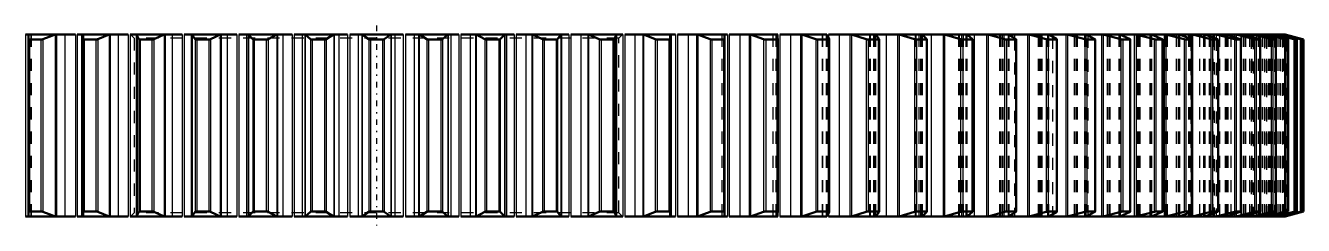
# Model space of a CAD drawing. Header units: millimetres. Extents: x -1 to 474, y -1 to 306.
# Drawn here: x 108.4 to 213.9, y -0.8 to 15.8 of the extents above; entities that cross this region are included whole.
import ezdxf

# ---------------------------------------------------------------- set-up
doc = ezdxf.new("R2010")
doc.units = ezdxf.units.MM
doc.linetypes.add('Center', pattern=[1.5, 0.45, -0.5, 0.05, -0.5])
doc.linetypes.add('Dashed', pattern=[2, 1, -1])
for name, color, linetype, lineweight in [('AM_4', 3, 'Continuous', 25), ('center', 4, 'Center', 25), ('hidden', 3, 'Dashed', 25), ('vis', 1, 'Continuous', 50)]:
    doc.layers.add(name, color=color, linetype=linetype, lineweight=lineweight)

# ---------------------------------------------------------------- blocks, each defined once
blk = doc.blocks.new('1_GEAHB1_5_100_15_A_40_b_0_in_GEAHB1_5_100_15_A_40_900')
at = {"layer": 'AM_4'}
for p, q in [((108.44, 15), (108.44, 0)), ((110.89, 15), (110.89, 0)), ((110.98, 15), (110.98, 0)), ((111.69, 15), (111.69, 0)), ((112.55, 15), (112.55, 0)), ((112.71, 15), (112.71, 0)), ((113.11, 15), (113.11, 0)), ((115.35, 15), (115.35, 0)), ((115.43, 15), (115.43, 0)), ((116.08, 15), (116.08, 0)), ((116.91, 15), (116.91, 0)), ((117.08, 15), (117.08, 0)), ((117.61, 15), (117.61, 0)), ((119.89, 15), (119.89, 0)), ((119.97, 15), (119.97, 0)), ((120.54, 15), (120.54, 0)), ((121.36, 15), (121.36, 0)), ((121.53, 15), (121.53, 0)), ((122.12, 15), (122.12, 0)), ((122.18, 15), (122.18, 0)), ((122.19, 15), (122.19, 0)), ((124.51, 15), (124.51, 0)), ((124.57, 15), (124.57, 0)), ((125.08, 15), (125.08, 0)), ((125.87, 15), (125.87, 0)), ((126.05, 15), (126.05, 0)), ((126.67, 15), (126.67, 0)), ((126.81, 15), (126.81, 0)), ((126.83, 15), (126.83, 0)), ((129.17, 15), (129.17, 0)), ((129.23, 15), (129.23, 0)), ((129.66, 15), (129.66, 0)), ((130.43, 15), (130.43, 0)), ((130.61, 15), (130.61, 0)), ((131.27, 15), (131.27, 0)), ((131.48, 15), (131.48, 0)), ((131.52, 15), (131.52, 0)), ((133.87, 15), (133.87, 0)), ((133.92, 15), (133.92, 0)), ((134.28, 15), (134.28, 0)), ((135.01, 15), (135.01, 0)), ((135.19, 15), (135.19, 0)), ((135.89, 15), (135.89, 0)), ((136.18, 15), (136.18, 0)), ((136.22, 15), (136.22, 0)), ((138.58, 15), (138.58, 0)), ((138.62, 15), (138.62, 0)), ((138.91, 15), (138.91, 0)), ((139.61, 15), (139.61, 0)), ((139.79, 15), (139.79, 0)), ((140.52, 15), (140.52, 0)), ((140.88, 15), (140.88, 0)), ((140.93, 15), (140.93, 0)), ((143.28, 15), (143.28, 0)), ((143.32, 15), (143.32, 0)), ((143.53, 15), (143.53, 0)), ((144.19, 15), (144.19, 0)), ((144.37, 15), (144.37, 0)), ((145.14, 15), (145.14, 0)), ((145.57, 15), (145.57, 0)), ((145.63, 15), (145.63, 0)), ((147.97, 15), (147.97, 0)), ((147.99, 15), (147.99, 0)), ((148.13, 15), (148.13, 0)), ((148.75, 15), (148.75, 0)), ((148.93, 15), (148.93, 0)), ((149.72, 15), (149.72, 0)), ((150.23, 15), (150.23, 0)), ((150.29, 15), (150.29, 0)), ((152.61, 15), (152.61, 0)), ((152.62, 15), (152.62, 0)), ((152.68, 15), (152.68, 0)), ((153.27, 15), (153.27, 0)), ((153.44, 15), (153.44, 0)), ((154.26, 15), (154.26, 0)), ((154.83, 15), (154.83, 0)), ((154.91, 15), (154.91, 0)), ((157.19, 15), (157.19, 0)), ((157.72, 15), (157.72, 0)), ((157.89, 15), (157.89, 0)), ((158.72, 15), (158.72, 0)), ((159.37, 15), (159.37, 0)), ((159.45, 15), (159.45, 0)), ((161.69, 15), (161.69, 0)), ((162.09, 15), (162.09, 0)), ((162.25, 15), (162.25, 0)), ((163.11, 15), (163.11, 0)), ((163.82, 15), (163.82, 0)), ((163.91, 15), (163.91, 0)), ((166.36, 15), (166.36, 0)), ((166.52, 15), (166.52, 0)), ((167.39, 15), (167.39, 0)), ((168.16, 15), (168.16, 0)), ((168.26, 15), (168.26, 0)), ((170.52, 15), (170.52, 0)), ((170.68, 15), (170.68, 0)), ((171.56, 15), (171.56, 0)), ((172.39, 15), (172.39, 0)), ((172.49, 15), (172.49, 0)), ((174.7, 15), (174.7, 14.76)), ((175.59, 15), (175.59, 0)), ((176.47, 15), (176.47, 0)), ((176.59, 15), (176.59, 0)), ((179.47, 15), (179.47, 0)), ((180.4, 15), (180.4, 0)), ((180.53, 15), (180.53, 0)), ((183.18, 15), (183.18, 0)), ((184.17, 15), (184.17, 0)), ((184.29, 15), (184.29, 0)), ((186.72, 15), (186.72, 0)), ((187.74, 15), (187.74, 0)), ((187.88, 15), (187.88, 0)), ((190.05, 15), (190.05, 14.7)), ((191.12, 15), (191.12, 0)), ((191.26, 15), (191.26, 0)), ((193.18, 15), (193.18, 14.83)), ((194.29, 15), (194.29, 0)), ((194.43, 15), (194.43, 0)), ((196.1, 15), (196.1, 14.92)), ((197.23, 15), (197.23, 0)), ((197.38, 15), (197.38, 0)), ((199.94, 15), (199.94, 0)), ((200.09, 15), (200.09, 0)), ((202.4, 15), (202.4, 0)), ((202.55, 15), (202.55, 0)), ((204.6, 15), (204.6, 14.65)), ((204.75, 15), (204.75, 0)), ((206.54, 15), (206.54, 14.72)), ((206.69, 15), (206.69, 14.66)), ((208.2, 15), (208.2, 14.78)), ((208.36, 15), (208.36, 14.73)), ((209.59, 15), (209.59, 14.84)), ((209.74, 15), (209.74, 14.79)), ((210.69, 15), (210.69, 14.89)), ((210.84, 15), (210.84, 14.84)), ((211.5, 15), (211.5, 14.94)), ((211.65, 15), (211.65, 14.89)), ((212.02, 15), (212.02, 14.98)), ((212.17, 15), (212.17, 14.94)), ((212.39, 15), (212.39, 14.98)), ((108.68, 14.62), (108.68, 0.38)), ((108.77, 14.6), (108.77, 0.4)), ((109.71, 14.6), (109.71, 0.4)), ((109.87, 14.62), (109.87, 0.38)), ((113.18, 14.62), (113.18, 0.38)), ((113.28, 14.6), (113.28, 0.4)), ((114.24, 14.6), (114.24, 0.4)), ((114.4, 14.62), (114.4, 0.38)), ((117.78, 14.62), (117.78, 0.38)), ((117.89, 14.6), (117.89, 0.4)), ((118.86, 14.6), (118.86, 0.4)), ((119.02, 14.62), (119.02, 0.38)), ((122.45, 14.62), (122.45, 0.38)), ((122.57, 14.6), (122.57, 0.4)), ((123.56, 14.6), (123.56, 0.4)), ((123.71, 14.62), (123.71, 0.38)), ((127.19, 14.62), (127.19, 0.38)), ((127.31, 14.6), (127.31, 0.4)), ((128.31, 14.6), (128.31, 0.4)), ((128.46, 14.62), (128.46, 0.38)), ((131.96, 14.62), (131.96, 0.38)), ((132.1, 14.6), (132.1, 0.4)), ((133.1, 14.6), (133.1, 0.4)), ((133.24, 14.62), (133.24, 0.38)), ((136.76, 14.62), (136.76, 0.38)), ((136.9, 14.6), (136.9, 0.4)), ((137.9, 14.6), (137.9, 0.4)), ((138.04, 14.62), (138.04, 0.38)), ((141.56, 14.62), (141.56, 0.38)), ((141.7, 14.6), (141.7, 0.4)), ((142.7, 14.6), (142.7, 0.4)), ((142.84, 14.62), (142.84, 0.38)), ((146.34, 14.62), (146.34, 0.38)), ((146.49, 14.6), (146.49, 0.4)), ((147.49, 14.6), (147.49, 0.4)), ((147.61, 14.62), (147.61, 0.38)), ((151.09, 14.62), (151.09, 0.38)), ((151.24, 14.6), (151.24, 0.4)), ((152.23, 14.6), (152.23, 0.4)), ((152.35, 14.62), (152.35, 0.38)), ((155.78, 14.62), (155.78, 0.38)), ((155.94, 14.6), (155.94, 0.4)), ((156.91, 14.6), (156.91, 0.4)), ((157.02, 14.62), (157.02, 0.38)), ((160.4, 14.62), (160.4, 0.38)), ((160.56, 14.6), (160.56, 0.4)), ((161.52, 14.6), (161.52, 0.4)), ((161.62, 14.62), (161.62, 0.38)), ((164.93, 14.62), (164.93, 0.38)), ((165.09, 14.6), (165.09, 0.4)), ((166.03, 14.6), (166.03, 0.4)), ((166.12, 14.62), (166.12, 0.38)), ((169.35, 14.62), (169.35, 0.38)), ((169.52, 14.6), (169.52, 0.4)), ((170.43, 14.6), (170.43, 0.4)), ((173.65, 14.62), (173.65, 0.38)), ((173.81, 14.6), (173.81, 0.4)), ((174.69, 14.6), (174.69, 0.4)), ((177.8, 14.62), (177.8, 0.38)), ((177.97, 14.6), (177.97, 0.4)), ((178.81, 14.6), (178.81, 0.4)), ((181.79, 14.62), (181.79, 0.38)), ((181.96, 14.6), (181.96, 0.4)), ((182.77, 14.6), (182.77, 0.4)), ((185.61, 14.62), (185.61, 0.38)), ((185.78, 14.6), (185.78, 0.4)), ((186.55, 14.6), (186.55, 0.4)), ((189.24, 14.62), (189.24, 0.38)), ((189.4, 14.6), (189.4, 0.4)), ((190.13, 14.6), (190.13, 0.4)), ((192.66, 14.62), (192.66, 0.38)), ((192.82, 14.6), (192.82, 0.4)), ((193.51, 14.6), (193.51, 0.4)), ((195.86, 14.62), (195.86, 0.38)), ((196.02, 14.6), (196.02, 0.4)), ((196.66, 14.6), (196.66, 0.4)), ((198.84, 14.62), (198.84, 0.38)), ((198.99, 14.6), (198.99, 0.4)), ((199.58, 14.6), (199.58, 0.4)), ((201.57, 14.62), (201.57, 0.38)), ((201.72, 14.6), (201.72, 0.4)), ((202.26, 14.6), (202.26, 0.4)), ((204.05, 14.62), (204.05, 0.38)), ((204.19, 14.6), (204.19, 0.4)), ((204.68, 14.6), (204.68, 0.4)), ((206.26, 14.62), (206.26, 0.38)), ((206.4, 14.6), (206.4, 0.4)), ((206.83, 14.6), (206.83, 0.4)), ((208.21, 14.62), (208.21, 0.38)), ((208.34, 14.6), (208.34, 0.4)), ((208.71, 14.6), (208.71, 0.4)), ((209.87, 14.62), (209.87, 0.38)), ((210, 14.6), (210, 0.4)), ((210.31, 14.6), (210.31, 0.4)), ((211.25, 14.62), (211.25, 0.38)), ((211.37, 14.6), (211.37, 0.4)), ((211.62, 14.6), (211.62, 0.4)), ((212.33, 14.62), (212.33, 0.38)), ((212.45, 14.6), (212.45, 0.4)), ((212.64, 14.6), (212.64, 0.4)), ((213.12, 14.62), (213.12, 0.38)), ((213.23, 14.6), (213.23, 0.4)), ((213.36, 14.6), (213.36, 0.4)), ((213.62, 14.62), (213.62, 0.38)), ((213.72, 14.6), (213.72, 0.4)), ((213.78, 14.6), (213.78, 0.4)), ((213.81, 14.62), (213.81, 0.38)), ((213.9, 14.6), (213.9, 0.4)), ((174.7, 0.24), (174.7, 0)), ((190.05, 0.3), (190.05, 0)), ((193.18, 0.17), (193.18, 0)), ((196.1, 0.08), (196.1, 0)), ((204.6, 0.35), (204.6, 0)), ((206.54, 0.28), (206.54, 0)), ((206.69, 0.34), (206.69, 0)), ((208.2, 0.22), (208.2, 0)), ((208.36, 0.27), (208.36, 0)), ((209.59, 0.16), (209.59, 0)), ((209.74, 0.21), (209.74, 0)), ((210.69, 0.11), (210.69, 0)), ((210.84, 0.16), (210.84, 0)), ((211.5, 0.06), (211.5, 0)), ((211.65, 0.11), (211.65, 0)), ((212.02, 0.02), (212.02, 0)), ((212.17, 0.06), (212.17, 0)), ((212.39, 0.02), (212.39, 0))]:
    blk.add_line(p, q, dxfattribs=at)
at = {"layer": 'center'}
blk.add_line((137.4, 15.75), (137.4, -0.75), dxfattribs=at)
at = {"layer": 'hidden'}
for p, q in [((108.7, 15), (108.7, 0)), ((108.72, 15), (108.72, 0)), ((108.89, 15), (108.89, 0)), ((108.89, 0), (108.89, 15)), ((113.11, 15), (113.11, 0)), ((113.21, 15), (113.21, 0)), ((113.21, 0), (113.21, 15)), ((117.1, 15), (117.4, 14.7)), ((117.61, 15), (117.61, 0)), ((117.63, 15), (117.63, 0)), ((117.63, 0), (117.63, 15)), ((157.17, 15), (157.17, 0)), ((157.17, 15), (157.17, 0)), ((157.19, 15), (157.19, 0)), ((157.4, 14.7), (157.7, 15)), ((161.59, 15), (161.59, 0)), ((161.59, 15), (161.59, 0)), ((161.69, 15), (161.69, 0)), ((165.91, 15), (165.91, 0)), ((165.91, 15), (165.91, 0)), ((166.08, 15), (166.08, 0)), ((166.1, 15), (166.1, 0)), ((170.11, 15), (170.11, 0)), ((170.12, 15), (170.12, 0)), ((170.37, 15), (170.37, 0)), ((170.4, 15), (170.4, 0)), ((174.18, 15), (174.18, 0)), ((174.2, 15), (174.2, 0)), ((174.52, 15), (174.52, 0)), ((174.55, 15), (174.55, 0)), ((174.56, 15), (174.56, 0)), ((178.1, 15), (178.1, 0)), ((178.13, 15), (178.13, 0)), ((178.43, 15), (178.43, 0)), ((178.53, 15), (178.53, 0)), ((178.58, 15), (178.58, 0)), ((178.58, 15), (178.58, 0)), ((181.86, 15), (181.86, 0)), ((181.91, 15), (181.91, 0)), ((182.15, 15), (182.15, 0)), ((182.29, 15), (182.29, 0)), ((182.38, 15), (182.38, 0)), ((182.43, 15), (182.43, 0)), ((185.44, 15), (185.44, 0)), ((185.5, 15), (185.5, 0)), ((185.69, 15), (185.69, 0)), ((185.82, 15), (185.82, 0)), ((186.04, 15), (186.04, 0)), ((186.11, 15), (186.11, 0)), ((188.82, 15), (188.82, 0)), ((188.91, 15), (188.91, 0)), ((189.04, 15), (189.04, 0)), ((189.17, 15), (189.17, 0)), ((189.52, 15), (189.52, 0)), ((189.59, 15), (189.59, 0)), ((192.01, 15), (192.01, 0)), ((192.12, 15), (192.12, 0)), ((192.19, 15), (192.19, 0)), ((192.31, 15), (192.31, 0)), ((192.79, 15), (192.79, 0)), ((192.87, 15), (192.87, 0)), ((193.18, 14.83), (193.18, 0.17)), ((194.97, 15), (194.97, 0)), ((195.11, 15), (195.11, 0)), ((195.13, 15), (195.13, 0)), ((195.23, 15), (195.23, 0)), ((195.84, 15), (195.84, 0)), ((195.93, 15), (195.93, 0)), ((196.1, 14.92), (196.1, 0.08)), ((197.7, 15), (197.7, 0)), ((197.83, 15), (197.83, 0)), ((197.87, 15), (197.87, 0)), ((197.93, 15), (197.93, 0)), ((198.66, 15), (198.66, 0)), ((198.76, 15), (198.76, 0)), ((198.77, 15), (198.77, 0)), ((200.19, 15), (200.19, 0)), ((200.3, 15), (200.3, 0)), ((200.39, 15), (200.39, 0)), ((200.39, 15), (200.39, 0)), ((201.21, 15), (201.21, 0)), ((201.24, 15), (201.24, 0)), ((201.35, 15), (201.35, 0)), ((202.43, 15), (202.43, 0)), ((202.51, 15), (202.51, 0)), ((202.6, 15), (202.6, 0)), ((202.66, 15), (202.66, 0)), ((203.4, 15), (203.4, 0)), ((203.57, 15), (203.57, 0)), ((203.68, 15), (203.68, 0)), ((204.41, 15), (204.41, 0)), ((204.48, 15), (204.48, 0)), ((204.55, 15), (204.55, 0)), ((204.68, 15), (204.68, 0)), ((205.32, 15), (205.32, 0)), ((205.64, 15), (205.64, 0)), ((205.76, 15), (205.76, 0)), ((206.13, 15), (206.13, 0)), ((206.17, 15), (206.17, 0)), ((206.23, 15), (206.23, 0)), ((206.43, 15), (206.43, 0)), ((206.98, 15), (206.98, 0)), ((207.43, 15), (207.43, 0)), ((207.56, 15), (207.56, 0)), ((207.57, 15), (207.57, 0)), ((207.6, 15), (207.6, 0)), ((207.65, 15), (207.65, 0)), ((207.91, 15), (207.91, 0)), ((208.2, 14.78), (208.2, 0.22)), ((208.36, 15), (208.36, 0)), ((208.73, 15), (208.73, 0)), ((208.74, 15), (208.74, 0)), ((208.78, 15), (208.78, 0)), ((208.95, 15), (208.95, 0)), ((209.08, 15), (209.08, 0)), ((209.11, 15), (209.11, 0)), ((209.46, 15), (209.46, 0)), ((209.59, 14.84), (209.59, 0.16)), ((209.6, 15), (209.6, 0)), ((209.61, 15), (209.61, 0)), ((209.64, 15), (209.64, 0)), ((209.74, 14.79), (209.74, 0.21)), ((210.02, 15), (210.02, 0)), ((210.19, 15), (210.19, 0)), ((210.19, 15), (210.19, 0)), ((210.19, 15), (210.19, 0)), ((210.21, 15), (210.21, 0)), ((210.28, 15), (210.28, 0)), ((210.33, 15), (210.33, 0)), ((210.49, 15), (210.49, 0)), ((210.49, 15), (210.49, 0)), ((210.49, 15), (210.49, 0)), ((210.65, 15), (210.65, 0)), ((210.69, 14.89), (210.69, 0.11)), ((210.81, 15), (210.81, 0)), ((210.84, 14.84), (210.84, 0.16)), ((211, 15), (211, 0)), ((211.05, 15), (211.05, 0)), ((211.14, 15), (211.14, 0)), ((211.28, 15), (211.28, 0)), ((211.5, 14.94), (211.5, 0.06)), ((211.65, 14.89), (211.65, 0.11)), ((211.8, 15), (211.8, 0)), ((211.95, 15), (211.95, 0)), ((212.02, 14.98), (212.02, 0.02)), ((212.17, 15), (212.17, 0)), ((212.17, 14.94), (212.17, 0.06)), ((212.24, 15), (212.24, 0)), ((212.32, 15), (212.32, 0)), ((212.39, 14.98), (212.39, 0.02)), ((117.4, 14.7), (117.4, 0.3)), ((157.4, 14.7), (117.4, 14.7)), ((157.4, 0.3), (157.4, 14.7)), ((170.51, 14.62), (170.51, 0.38)), ((174.7, 14.76), (174.7, 0.24)), ((174.77, 14.62), (174.77, 0.38)), ((178.88, 14.62), (178.88, 0.38)), ((182.83, 14.62), (182.83, 0.38)), ((186.6, 14.62), (186.6, 0.38)), ((190.05, 14.7), (190.05, 0.3)), ((190.17, 14.62), (190.17, 0.38)), ((193.54, 14.62), (193.54, 0.38)), ((196.68, 14.62), (196.68, 0.38)), ((199.59, 14.62), (199.61, 14.61)), ((199.59, 14.62), (199.59, 0.38)), ((202.25, 14.62), (202.27, 14.61)), ((202.25, 14.62), (202.25, 0.38)), ((204.6, 14.65), (204.6, 0.35)), ((204.66, 14.62), (204.66, 0.38)), ((206.54, 14.72), (206.54, 0.28)), ((206.69, 14.66), (206.69, 0.34)), ((206.81, 14.62), (206.81, 0.38)), ((208.36, 14.73), (208.36, 0.27)), ((208.68, 14.62), (208.68, 0.38)), ((210.26, 14.62), (210.26, 0.38)), ((211.56, 14.62), (211.56, 0.38)), ((212.57, 14.62), (212.57, 0.38)), ((213.28, 14.62), (213.28, 0.38)), ((213.7, 14.62), (213.7, 0.38)), ((117.4, 0.3), (117.1, 0)), ((157.4, 0.3), (117.4, 0.3)), ((157.7, 0), (157.4, 0.3))]:
    blk.add_line(p, q, dxfattribs=at)
for points in [[(199.61, 14.61), (199.61, 14.61), (199.61, 14.61)], [(202.27, 14.61), (202.28, 14.61), (202.28, 14.6)], [(210.26, 14.62), (210.3, 14.61), (210.31, 14.6), (210.32, 14.6)], [(211.56, 14.62), (211.6, 14.61), (211.62, 14.6), (211.62, 14.6)]]:
    blk.add_lwpolyline(points, dxfattribs=at)
at = {"layer": 'vis'}
for p, q in [((112.55, 15), (108.44, 15)), ((116.91, 15), (112.71, 15)), ((113.11, 15), (113.11, 0)), ((121.36, 15), (117.08, 15)), ((117.61, 15), (117.61, 0)), ((125.87, 15), (121.53, 15)), ((130.43, 15), (126.05, 15)), ((135.01, 15), (130.61, 15)), ((135.19, 15), (139.61, 15)), ((144.19, 15), (139.79, 15)), ((148.75, 15), (144.37, 15)), ((153.27, 15), (148.93, 15)), ((157.72, 15), (153.44, 15)), ((157.19, 0), (157.19, 15)), ((162.09, 15), (157.89, 15)), ((161.69, 0), (161.69, 15)), ((166.36, 15), (162.25, 15)), ((170.52, 15), (166.52, 15)), ((168.26, 15), (169.35, 14.62)), ((174.56, 15), (170.68, 15)), ((172.49, 15), (173.65, 14.62)), ((211.95, 15), (174.7, 15)), ((176.59, 15), (177.8, 14.62)), ((180.53, 15), (181.79, 14.62)), ((184.29, 15), (185.61, 14.62)), ((187.88, 15), (189.24, 14.62)), ((191.26, 15), (192.66, 14.62)), ((194.43, 15), (195.86, 14.62)), ((197.38, 15), (198.84, 14.62)), ((199.59, 14.62), (198.76, 15)), ((200.09, 15), (201.57, 14.62)), ((202.25, 14.62), (201.35, 15)), ((202.55, 15), (204.05, 14.62)), ((204.66, 14.62), (203.68, 15)), ((204.75, 15), (206.26, 14.62)), ((206.81, 14.62), (205.76, 15)), ((206.69, 15), (208.21, 14.62)), ((208.68, 14.62), (207.56, 15)), ((208.36, 15), (209.87, 14.62)), ((210.26, 14.62), (209.08, 15)), ((209.74, 15), (211.25, 14.62)), ((211.56, 14.62), (210.33, 15)), ((210.84, 15), (212.33, 14.62)), ((212.57, 14.62), (211.28, 15)), ((211.65, 15), (213.12, 14.62)), ((213.28, 14.62), (211.95, 15)), ((212.02, 15), (212.4, 15)), ((212.17, 15), (213.62, 14.62)), ((213.7, 14.62), (212.32, 15)), ((212.39, 15), (213.81, 14.62)), ((213.9, 14.6), (212.4, 15)), ((108.67, 14.73), (108.67, 0.27)), ((108.67, 14.73), (108.68, 14.62)), ((108.77, 14.6), (109.71, 14.6)), ((113.28, 14.6), (114.24, 14.6)), ((117.89, 14.6), (118.86, 14.6)), ((122.57, 14.6), (123.56, 14.6)), ((127.31, 14.6), (128.31, 14.6)), ((132.1, 14.6), (133.1, 14.6)), ((136.9, 14.6), (137.9, 14.6)), ((141.7, 14.6), (142.7, 14.6)), ((146.49, 14.6), (147.49, 14.6)), ((151.24, 14.6), (152.23, 14.6)), ((155.94, 14.6), (156.91, 14.6)), ((160.56, 14.6), (161.52, 14.6)), ((165.09, 14.6), (166.03, 14.6)), ((166.12, 14.62), (166.13, 14.73)), ((166.13, 0.27), (166.13, 14.73)), ((169.52, 14.6), (170.43, 14.6)), ((170.51, 0.38), (170.51, 14.62)), ((170.51, 14.62), (170.51, 14.62)), ((173.81, 14.6), (174.69, 14.6)), ((174.77, 0.38), (174.77, 14.62)), ((174.77, 14.62), (174.77, 14.62)), ((177.97, 14.6), (178.81, 14.6)), ((178.88, 0.38), (178.88, 14.62)), ((178.88, 14.62), (178.88, 14.62)), ((181.96, 14.6), (182.77, 14.6)), ((182.83, 0.39), (182.83, 14.61)), ((185.78, 14.6), (186.55, 14.6)), ((186.6, 0.39), (186.6, 14.61)), ((189.4, 14.6), (190.13, 14.6)), ((190.18, 0.39), (190.18, 14.61)), ((192.82, 14.6), (193.51, 14.6)), ((193.55, 0.39), (193.55, 14.61)), ((196.02, 14.6), (196.66, 14.6)), ((196.7, 0.39), (196.7, 14.61)), ((198.99, 14.6), (199.58, 14.6)), ((199.61, 0.39), (199.61, 14.61)), ((201.72, 14.6), (202.26, 14.6)), ((202.28, 0.4), (202.28, 14.6)), ((204.19, 14.6), (204.68, 14.6)), ((204.7, 0.4), (204.7, 14.6)), ((206.4, 14.6), (206.83, 14.6)), ((206.85, 0.4), (206.85, 14.6)), ((208.34, 14.6), (208.71, 14.6)), ((208.72, 0.4), (208.72, 14.6)), ((210, 14.6), (210.31, 14.6)), ((210.31, 14.6), (210.32, 14.6)), ((210.32, 0.4), (210.32, 14.6)), ((211.37, 14.6), (211.62, 14.6)), ((211.62, 0.4), (211.62, 14.6)), ((211.62, 14.6), (211.62, 14.6)), ((212.45, 14.6), (212.64, 14.6)), ((212.64, 0.4), (212.64, 14.6)), ((212.64, 14.6), (212.64, 14.6)), ((213.23, 14.6), (213.36, 14.6)), ((213.36, 0.4), (213.36, 14.6)), ((213.36, 14.6), (213.36, 14.6)), ((213.72, 14.6), (213.78, 14.6)), ((213.78, 0.4), (213.78, 14.6)), ((213.9, 0.4), (213.9, 14.6)), ((213.9, 14.6), (213.9, 14.6)), ((108.68, 0.38), (108.67, 0.27)), ((109.71, 0.4), (108.77, 0.4)), ((114.24, 0.4), (113.28, 0.4)), ((118.86, 0.4), (117.89, 0.4)), ((123.56, 0.4), (122.57, 0.4)), ((128.31, 0.4), (127.31, 0.4)), ((133.1, 0.4), (132.1, 0.4)), ((137.9, 0.4), (136.9, 0.4)), ((142.7, 0.4), (141.7, 0.4)), ((147.49, 0.4), (146.49, 0.4)), ((152.23, 0.4), (151.24, 0.4)), ((156.91, 0.4), (155.94, 0.4)), ((161.52, 0.4), (160.56, 0.4)), ((166.03, 0.4), (165.09, 0.4)), ((166.13, 0.27), (166.12, 0.38)), ((169.35, 0.38), (168.26, 0)), ((170.43, 0.4), (169.52, 0.4)), ((170.51, 0.38), (170.51, 0.38)), ((173.65, 0.38), (172.49, 0)), ((174.69, 0.4), (173.81, 0.4)), ((174.77, 0.38), (174.77, 0.38)), ((177.8, 0.38), (176.59, 0)), ((178.81, 0.4), (177.97, 0.4)), ((178.88, 0.38), (178.88, 0.38)), ((181.79, 0.38), (180.53, 0)), ((182.77, 0.4), (181.96, 0.4)), ((182.83, 0.38), (182.83, 0.39)), ((185.61, 0.38), (184.29, 0)), ((186.55, 0.4), (185.78, 0.4)), ((186.6, 0.38), (186.6, 0.39)), ((189.24, 0.38), (187.88, 0)), ((190.13, 0.4), (189.4, 0.4)), ((192.66, 0.38), (191.26, 0)), ((193.51, 0.4), (192.82, 0.4)), ((195.86, 0.38), (194.43, 0)), ((196.66, 0.4), (196.02, 0.4)), ((198.84, 0.38), (197.38, 0)), ((198.76, 0), (199.59, 0.38)), ((199.58, 0.4), (198.99, 0.4)), ((201.57, 0.38), (200.09, 0)), ((201.35, 0), (202.25, 0.38)), ((202.26, 0.4), (201.72, 0.4)), ((204.05, 0.38), (202.55, 0)), ((203.68, 0), (204.66, 0.38)), ((204.68, 0.4), (204.19, 0.4)), ((206.26, 0.38), (204.75, 0)), ((205.76, 0), (206.81, 0.38)), ((206.83, 0.4), (206.4, 0.4)), ((208.21, 0.38), (206.69, 0)), ((207.56, 0), (208.68, 0.38)), ((208.71, 0.4), (208.34, 0.4)), ((209.87, 0.38), (208.36, 0)), ((209.08, 0), (210.26, 0.38)), ((211.25, 0.38), (209.74, 0)), ((210.31, 0.4), (210, 0.4)), ((210.33, 0), (211.56, 0.38)), ((212.33, 0.38), (210.84, 0)), ((211.28, 0), (212.57, 0.38)), ((211.62, 0.4), (211.37, 0.4)), ((213.12, 0.38), (211.65, 0)), ((211.95, 0), (213.28, 0.38)), ((212.02, 0), (212.4, 0)), ((213.62, 0.38), (212.17, 0)), ((212.32, 0), (213.7, 0.38)), ((213.9, 0.4), (212.39, 0)), ((212.4, 0), (213.9, 0.4)), ((212.64, 0.4), (212.45, 0.4)), ((213.36, 0.4), (213.23, 0.4)), ((213.36, 0.4), (213.36, 0.4)), ((213.78, 0.4), (213.72, 0.4)), ((213.9, 0.4), (213.9, 0.4)), ((112.55, 0), (108.44, 0)), ((116.91, 0), (112.71, 0)), ((121.36, 0), (117.08, 0)), ((125.87, 0), (121.53, 0)), ((130.43, 0), (126.05, 0)), ((135.01, 0), (130.61, 0)), ((135.19, 0), (139.61, 0)), ((144.19, 0), (139.79, 0)), ((148.75, 0), (144.37, 0)), ((153.27, 0), (148.93, 0)), ((157.72, 0), (153.44, 0)), ((162.09, 0), (157.89, 0)), ((166.36, 0), (162.25, 0)), ((170.52, 0), (166.52, 0)), ((174.56, 0), (170.68, 0)), ((211.95, 0), (174.7, 0))]:
    blk.add_line(p, q, dxfattribs=at)
for points in [[(108.7, 15), (108.68, 14.81), (108.67, 14.73)], [(109.87, 14.62), (110.39, 14.81), (110.89, 15)], [(113.11, 15), (113.13, 14.81), (113.18, 14.62)], [(114.4, 14.62), (114.88, 14.81), (115.35, 15)], [(117.61, 15), (117.68, 14.81), (117.78, 14.62)], [(119.02, 14.62), (119.46, 14.81), (119.89, 15)], [(122.19, 15), (122.31, 14.81), (122.45, 14.62)], [(123.71, 14.62), (124.12, 14.81), (124.51, 15)], [(126.83, 15), (127, 14.81), (127.19, 14.62)], [(128.46, 14.62), (128.82, 14.81), (129.17, 15)], [(131.52, 15), (131.73, 14.81), (131.96, 14.62)], [(133.24, 14.62), (133.56, 14.81), (133.87, 15)], [(136.22, 15), (136.48, 14.81), (136.76, 14.62)], [(138.04, 14.62), (138.32, 14.81), (138.58, 15)], [(140.93, 15), (141.24, 14.81), (141.56, 14.62)], [(142.84, 14.62), (143.07, 14.81), (143.28, 15)], [(145.63, 15), (145.98, 14.81), (146.34, 14.62)], [(147.61, 14.62), (147.8, 14.81), (147.97, 15)], [(150.29, 15), (150.68, 14.81), (151.09, 14.62)], [(152.35, 14.62), (152.49, 14.81), (152.61, 15)], [(154.91, 15), (155.34, 14.81), (155.78, 14.62)], [(157.02, 14.62), (157.12, 14.81), (157.19, 15)], [(159.45, 15), (159.92, 14.81), (160.4, 14.62)], [(161.62, 14.62), (161.67, 14.81), (161.69, 15)], [(163.91, 15), (164.41, 14.81), (164.93, 14.62)], [(166.13, 14.73), (166.12, 14.81), (166.1, 15)], [(170.51, 14.62), (170.46, 14.81), (170.4, 15)], [(174.77, 14.62), (174.68, 14.81), (174.56, 15)], [(178.88, 14.62), (178.74, 14.81), (178.58, 15)], [(182.83, 14.62), (182.64, 14.81), (182.43, 15)], [(186.6, 14.62), (186.36, 14.81), (186.11, 15)], [(190.17, 14.62), (189.89, 14.81), (189.59, 15)], [(193.54, 14.62), (193.21, 14.81), (192.87, 15)], [(196.68, 14.62), (196.32, 14.81), (195.93, 15)], [(108.68, 14.62), (108.69, 14.61), (108.71, 14.6), (108.75, 14.6), (108.77, 14.6)], [(109.71, 14.6), (109.75, 14.6), (109.8, 14.61), (109.85, 14.62), (109.87, 14.62)], [(113.18, 14.62), (113.19, 14.61), (113.22, 14.6), (113.26, 14.6), (113.28, 14.6)], [(114.24, 14.6), (114.29, 14.6), (114.33, 14.61), (114.38, 14.62), (114.4, 14.62)], [(117.78, 14.62), (117.79, 14.61), (117.83, 14.6), (117.87, 14.6), (117.89, 14.6)], [(118.86, 14.6), (118.91, 14.6), (118.96, 14.61), (119, 14.62), (119.02, 14.62)], [(122.45, 14.62), (122.47, 14.61), (122.51, 14.6), (122.55, 14.6), (122.57, 14.6)], [(123.56, 14.6), (123.61, 14.6), (123.65, 14.61), (123.69, 14.62), (123.71, 14.62)], [(127.19, 14.62), (127.21, 14.61), (127.25, 14.6), (127.29, 14.6), (127.31, 14.6)], [(128.31, 14.6), (128.36, 14.6), (128.4, 14.61), (128.44, 14.62), (128.46, 14.62)], [(131.96, 14.62), (131.99, 14.61), (132.03, 14.6), (132.07, 14.6), (132.1, 14.6)], [(133.1, 14.6), (133.15, 14.6), (133.19, 14.61), (133.23, 14.62), (133.24, 14.62)], [(136.76, 14.62), (136.79, 14.61), (136.83, 14.6), (136.88, 14.6), (136.9, 14.6)], [(137.9, 14.6), (137.95, 14.6), (137.99, 14.61), (138.03, 14.62), (138.04, 14.62)], [(141.56, 14.62), (141.59, 14.61), (141.63, 14.6), (141.68, 14.6), (141.7, 14.6)], [(142.7, 14.6), (142.75, 14.6), (142.79, 14.61), (142.82, 14.62), (142.84, 14.62)], [(146.34, 14.62), (146.37, 14.61), (146.42, 14.6), (146.47, 14.6), (146.49, 14.6)], [(147.49, 14.6), (147.53, 14.6), (147.57, 14.61), (147.6, 14.62), (147.61, 14.62)], [(151.09, 14.62), (151.12, 14.61), (151.17, 14.6), (151.22, 14.6), (151.24, 14.6)], [(152.23, 14.6), (152.27, 14.6), (152.31, 14.61), (152.34, 14.62), (152.35, 14.62)], [(155.78, 14.62), (155.82, 14.61), (155.87, 14.6), (155.92, 14.6), (155.94, 14.6)], [(156.91, 14.6), (156.96, 14.6), (156.99, 14.61), (157.01, 14.62), (157.02, 14.62)], [(160.4, 14.62), (160.44, 14.61), (160.49, 14.6), (160.54, 14.6), (160.56, 14.6)], [(161.52, 14.6), (161.56, 14.6), (161.59, 14.61), (161.61, 14.62), (161.62, 14.62)], [(164.93, 14.62), (164.97, 14.61), (165.02, 14.6), (165.07, 14.6), (165.09, 14.6)], [(166.03, 14.6), (166.07, 14.6), (166.1, 14.61), (166.12, 14.62), (166.12, 14.62)], [(169.35, 14.62), (169.4, 14.61), (169.45, 14.6), (169.5, 14.6), (169.52, 14.6)], [(170.43, 14.6), (170.47, 14.6), (170.49, 14.61), (170.51, 14.62), (170.51, 14.62)], [(173.65, 14.62), (173.69, 14.61), (173.74, 14.6), (173.79, 14.6), (173.81, 14.6)], [(174.69, 14.6), (174.73, 14.6), (174.76, 14.61), (174.77, 14.62), (174.77, 14.62)], [(177.8, 14.62), (177.85, 14.61), (177.9, 14.6), (177.95, 14.6), (177.97, 14.6)], [(178.81, 14.6), (178.85, 14.6), (178.87, 14.61), (178.88, 14.62), (178.88, 14.62)], [(181.79, 14.62), (181.84, 14.61), (181.89, 14.6), (181.94, 14.6), (181.96, 14.6)], [(182.77, 14.6), (182.8, 14.6), (182.83, 14.61), (182.83, 14.61)], [(182.83, 14.61), (182.83, 14.62), (182.83, 14.62)], [(185.61, 14.62), (185.66, 14.61), (185.71, 14.6), (185.76, 14.6), (185.78, 14.6)], [(186.55, 14.6), (186.58, 14.6), (186.6, 14.61), (186.6, 14.61)], [(186.6, 14.61), (186.6, 14.62), (186.6, 14.62)], [(189.24, 14.62), (189.29, 14.61), (189.34, 14.6), (189.38, 14.6), (189.4, 14.6)], [(190.13, 14.6), (190.16, 14.6), (190.18, 14.61), (190.18, 14.61)], [(190.18, 14.61), (190.18, 14.62), (190.17, 14.62)], [(192.66, 14.62), (192.71, 14.61), (192.76, 14.6), (192.8, 14.6), (192.82, 14.6)], [(193.51, 14.6), (193.54, 14.6), (193.55, 14.61), (193.55, 14.61)], [(193.55, 14.61), (193.54, 14.62), (193.54, 14.62)], [(195.86, 14.62), (195.91, 14.61), (195.96, 14.6), (196.01, 14.6), (196.02, 14.6)], [(196.66, 14.6), (196.69, 14.6), (196.7, 14.61), (196.7, 14.61)], [(196.7, 14.61), (196.69, 14.62), (196.68, 14.62)], [(198.84, 14.62), (198.89, 14.61), (198.94, 14.6), (198.98, 14.6), (198.99, 14.6)], [(199.58, 14.6), (199.61, 14.6), (199.61, 14.61)], [(199.61, 14.61), (199.61, 14.61), (199.6, 14.62), (199.59, 14.62)], [(201.57, 14.62), (201.62, 14.61), (201.67, 14.6), (201.71, 14.6), (201.72, 14.6)], [(202.28, 14.6), (202.28, 14.61), (202.27, 14.62), (202.25, 14.62)], [(202.26, 14.6), (202.28, 14.6), (202.28, 14.6)], [(204.05, 14.62), (204.1, 14.61), (204.14, 14.6), (204.18, 14.6), (204.19, 14.6)], [(204.7, 14.6), (204.69, 14.61), (204.68, 14.62), (204.66, 14.62)], [(204.68, 14.6), (204.69, 14.6), (204.7, 14.6)], [(206.26, 14.62), (206.31, 14.61), (206.36, 14.6), (206.39, 14.6), (206.4, 14.6)], [(206.85, 14.6), (206.84, 14.61), (206.82, 14.62), (206.81, 14.62)], [(206.83, 14.6), (206.84, 14.6), (206.85, 14.6)], [(208.21, 14.62), (208.25, 14.61), (208.3, 14.6), (208.33, 14.6), (208.34, 14.6)], [(208.72, 14.6), (208.72, 14.61), (208.69, 14.62), (208.68, 14.62)], [(208.71, 14.6), (208.72, 14.6), (208.72, 14.6)], [(209.87, 14.62), (209.92, 14.61), (209.96, 14.6), (209.99, 14.6), (210, 14.6)], [(210.32, 14.6), (210.32, 14.6), (210.31, 14.61), (210.28, 14.62), (210.26, 14.62)], [(211.25, 14.62), (211.29, 14.61), (211.34, 14.6), (211.36, 14.6), (211.37, 14.6)], [(211.62, 14.6), (211.62, 14.6), (211.61, 14.61), (211.59, 14.62), (211.56, 14.62)], [(212.33, 14.62), (212.38, 14.61), (212.42, 14.6), (212.44, 14.6), (212.45, 14.6)], [(212.64, 14.6), (212.64, 14.6), (212.62, 14.61), (212.59, 14.62), (212.57, 14.62)], [(213.12, 14.62), (213.17, 14.61), (213.21, 14.6), (213.23, 14.6), (213.23, 14.6)], [(213.36, 14.6), (213.36, 14.6), (213.34, 14.61), (213.31, 14.62), (213.28, 14.62)], [(213.62, 14.62), (213.66, 14.61), (213.69, 14.6), (213.71, 14.6), (213.72, 14.6)], [(213.78, 14.6), (213.77, 14.6), (213.75, 14.61), (213.72, 14.62), (213.7, 14.62)], [(213.81, 14.62), (213.85, 14.61), (213.88, 14.6), (213.9, 14.6), (213.9, 14.6)], [(108.67, 0.27), (108.68, 0.19), (108.7, 0)], [(108.77, 0.4), (108.73, 0.4), (108.7, 0.39), (108.68, 0.38), (108.68, 0.38)], [(109.87, 0.38), (109.83, 0.39), (109.78, 0.4), (109.73, 0.4), (109.71, 0.4)], [(110.89, 0), (110.39, 0.19), (109.87, 0.38)], [(113.18, 0.38), (113.13, 0.19), (113.11, 0)], [(113.28, 0.4), (113.24, 0.4), (113.21, 0.39), (113.19, 0.38), (113.18, 0.38)], [(114.4, 0.38), (114.36, 0.39), (114.31, 0.4), (114.26, 0.4), (114.24, 0.4)], [(115.35, 0), (114.88, 0.19), (114.4, 0.38)], [(117.78, 0.38), (117.68, 0.19), (117.61, 0)], [(117.89, 0.4), (117.84, 0.4), (117.81, 0.39), (117.79, 0.38), (117.78, 0.38)], [(119.02, 0.38), (118.98, 0.39), (118.93, 0.4), (118.88, 0.4), (118.86, 0.4)], [(119.89, 0), (119.46, 0.19), (119.02, 0.38)], [(122.45, 0.38), (122.31, 0.19), (122.19, 0)], [(122.57, 0.4), (122.53, 0.4), (122.49, 0.39), (122.46, 0.38), (122.45, 0.38)], [(123.71, 0.38), (123.68, 0.39), (123.63, 0.4), (123.58, 0.4), (123.56, 0.4)], [(124.51, 0), (124.12, 0.19), (123.71, 0.38)], [(127.19, 0.38), (127, 0.19), (126.83, 0)], [(127.31, 0.4), (127.27, 0.4), (127.23, 0.39), (127.2, 0.38), (127.19, 0.38)], [(128.46, 0.38), (128.43, 0.39), (128.38, 0.4), (128.33, 0.4), (128.31, 0.4)], [(129.17, 0), (128.82, 0.19), (128.46, 0.38)], [(131.96, 0.38), (131.73, 0.19), (131.52, 0)], [(132.1, 0.4), (132.05, 0.4), (132.01, 0.39), (131.98, 0.38), (131.96, 0.38)], [(133.24, 0.38), (133.21, 0.39), (133.17, 0.4), (133.12, 0.4), (133.1, 0.4)], [(133.87, 0), (133.56, 0.19), (133.24, 0.38)], [(136.76, 0.38), (136.48, 0.19), (136.22, 0)], [(136.9, 0.4), (136.85, 0.4), (136.81, 0.39), (136.77, 0.38), (136.76, 0.38)], [(138.04, 0.38), (138.01, 0.39), (137.97, 0.4), (137.92, 0.4), (137.9, 0.4)], [(138.58, 0), (138.32, 0.19), (138.04, 0.38)], [(141.56, 0.38), (141.24, 0.19), (140.93, 0)], [(141.7, 0.4), (141.65, 0.4), (141.61, 0.39), (141.57, 0.38), (141.56, 0.38)], [(142.84, 0.38), (142.81, 0.39), (142.77, 0.4), (142.73, 0.4), (142.7, 0.4)], [(143.28, 0), (143.07, 0.19), (142.84, 0.38)], [(146.34, 0.38), (145.98, 0.19), (145.63, 0)], [(146.49, 0.4), (146.44, 0.4), (146.4, 0.39), (146.36, 0.38), (146.34, 0.38)], [(147.61, 0.38), (147.59, 0.39), (147.55, 0.4), (147.51, 0.4), (147.49, 0.4)], [(147.97, 0), (147.8, 0.19), (147.61, 0.38)], [(151.09, 0.38), (150.68, 0.19), (150.29, 0)], [(151.24, 0.4), (151.19, 0.4), (151.15, 0.39), (151.11, 0.38), (151.09, 0.38)], [(152.35, 0.38), (152.33, 0.39), (152.29, 0.4), (152.25, 0.4), (152.23, 0.4)], [(152.61, 0), (152.49, 0.19), (152.35, 0.38)], [(155.78, 0.38), (155.34, 0.19), (154.91, 0)], [(155.94, 0.4), (155.89, 0.4), (155.84, 0.39), (155.8, 0.38), (155.78, 0.38)], [(157.02, 0.38), (157.01, 0.39), (156.97, 0.4), (156.93, 0.4), (156.91, 0.4)], [(157.19, 0), (157.12, 0.19), (157.02, 0.38)], [(160.4, 0.38), (159.92, 0.19), (159.45, 0)], [(160.56, 0.4), (160.51, 0.4), (160.47, 0.39), (160.42, 0.38), (160.4, 0.38)], [(161.62, 0.38), (161.61, 0.39), (161.58, 0.4), (161.54, 0.4), (161.52, 0.4)], [(161.69, 0), (161.67, 0.19), (161.62, 0.38)], [(164.93, 0.38), (164.41, 0.19), (163.91, 0)], [(165.09, 0.4), (165.05, 0.4), (165, 0.39), (164.95, 0.38), (164.93, 0.38)], [(166.12, 0.38), (166.11, 0.39), (166.09, 0.4), (166.05, 0.4), (166.03, 0.4)], [(166.1, 0), (166.12, 0.19), (166.13, 0.27)], [(169.52, 0.4), (169.47, 0.4), (169.42, 0.39), (169.38, 0.38), (169.35, 0.38)], [(170.4, 0), (170.46, 0.19), (170.51, 0.38)], [(170.51, 0.38), (170.5, 0.39), (170.48, 0.4), (170.45, 0.4), (170.43, 0.4)], [(173.81, 0.4), (173.77, 0.4), (173.72, 0.39), (173.67, 0.38), (173.65, 0.38)], [(174.56, 0), (174.68, 0.19), (174.77, 0.38)], [(174.77, 0.38), (174.77, 0.39), (174.75, 0.4), (174.71, 0.4), (174.69, 0.4)], [(177.97, 0.4), (177.92, 0.4), (177.87, 0.39), (177.83, 0.38), (177.8, 0.38)], [(178.58, 0), (178.74, 0.19), (178.88, 0.38)], [(178.88, 0.38), (178.88, 0.39), (178.86, 0.4), (178.83, 0.4), (178.81, 0.4)], [(181.96, 0.4), (181.91, 0.4), (181.87, 0.39), (181.82, 0.38), (181.79, 0.38)], [(182.43, 0), (182.64, 0.19), (182.83, 0.38)], [(182.83, 0.39), (182.83, 0.39), (182.82, 0.4), (182.79, 0.4), (182.77, 0.4)], [(185.78, 0.4), (185.73, 0.4), (185.69, 0.39), (185.64, 0.38), (185.61, 0.38)], [(186.11, 0), (186.36, 0.19), (186.6, 0.38)], [(186.6, 0.39), (186.6, 0.39), (186.59, 0.4), (186.56, 0.4), (186.55, 0.4)], [(189.4, 0.4), (189.36, 0.4), (189.31, 0.39), (189.26, 0.38), (189.24, 0.38)], [(189.59, 0), (189.89, 0.19), (190.17, 0.38)], [(190.18, 0.39), (190.17, 0.4), (190.15, 0.4), (190.13, 0.4)], [(190.17, 0.38), (190.18, 0.39), (190.18, 0.39)], [(192.82, 0.4), (192.78, 0.4), (192.74, 0.39), (192.69, 0.38), (192.66, 0.38)], [(192.87, 0), (193.21, 0.19), (193.54, 0.38)], [(193.55, 0.39), (193.54, 0.4), (193.52, 0.4), (193.51, 0.4)], [(193.54, 0.38), (193.55, 0.39), (193.55, 0.39)], [(196.02, 0.4), (195.99, 0.4), (195.94, 0.39), (195.89, 0.38), (195.86, 0.38)], [(195.93, 0), (196.32, 0.19), (196.68, 0.38)], [(196.7, 0.39), (196.69, 0.4), (196.68, 0.4), (196.66, 0.4)], [(196.68, 0.38), (196.7, 0.39), (196.7, 0.39)], [(198.99, 0.4), (198.96, 0.4), (198.91, 0.39), (198.87, 0.38), (198.84, 0.38)], [(199.61, 0.39), (199.61, 0.4), (199.6, 0.4), (199.58, 0.4)], [(199.59, 0.38), (199.61, 0.39), (199.61, 0.39)], [(201.72, 0.4), (201.69, 0.4), (201.65, 0.39), (201.6, 0.38), (201.57, 0.38)], [(202.25, 0.38), (202.28, 0.39), (202.28, 0.4)], [(202.28, 0.4), (202.28, 0.4), (202.27, 0.4), (202.26, 0.4)], [(204.19, 0.4), (204.16, 0.4), (204.12, 0.39), (204.08, 0.38), (204.05, 0.38)], [(204.66, 0.38), (204.69, 0.39), (204.7, 0.4)], [(204.7, 0.4), (204.7, 0.4), (204.69, 0.4), (204.68, 0.4)], [(206.4, 0.4), (206.38, 0.4), (206.34, 0.39), (206.29, 0.38), (206.26, 0.38)], [(206.81, 0.38), (206.83, 0.39), (206.85, 0.4), (206.85, 0.4)], [(206.85, 0.4), (206.84, 0.4), (206.83, 0.4)], [(208.34, 0.4), (208.32, 0.4), (208.28, 0.39), (208.23, 0.38), (208.21, 0.38)], [(208.68, 0.38), (208.71, 0.39), (208.72, 0.4), (208.72, 0.4)], [(208.72, 0.4), (208.72, 0.4), (208.71, 0.4)], [(210, 0.4), (209.98, 0.4), (209.94, 0.39), (209.9, 0.38), (209.87, 0.38)], [(210.26, 0.38), (210.3, 0.39), (210.31, 0.4), (210.32, 0.4)], [(210.32, 0.4), (210.31, 0.4), (210.31, 0.4)], [(211.37, 0.4), (211.35, 0.4), (211.32, 0.39), (211.27, 0.38), (211.25, 0.38)], [(211.56, 0.38), (211.6, 0.39), (211.62, 0.4), (211.62, 0.4)], [(211.62, 0.4), (211.62, 0.4), (211.62, 0.4)], [(212.45, 0.4), (212.43, 0.4), (212.4, 0.39), (212.36, 0.38), (212.33, 0.38)], [(212.57, 0.38), (212.61, 0.39), (212.63, 0.4), (212.64, 0.4)], [(212.64, 0.4), (212.64, 0.4), (212.64, 0.4)], [(213.23, 0.4), (213.22, 0.4), (213.19, 0.39), (213.15, 0.38), (213.12, 0.38)], [(213.28, 0.38), (213.32, 0.39), (213.35, 0.4), (213.36, 0.4), (213.36, 0.4)], [(213.72, 0.4), (213.7, 0.4), (213.68, 0.39), (213.64, 0.38), (213.62, 0.38)], [(213.7, 0.38), (213.74, 0.39), (213.77, 0.4), (213.78, 0.4), (213.78, 0.4)]]:
    blk.add_lwpolyline(points, dxfattribs=at)

msp = doc.modelspace()

# ---------------------------------------------------------------- block references
msp.add_blockref('1_GEAHB1_5_100_15_A_40_b_0_in_GEAHB1_5_100_15_A_40_900', (0, 0))

doc.saveas('drawing.dxf')
